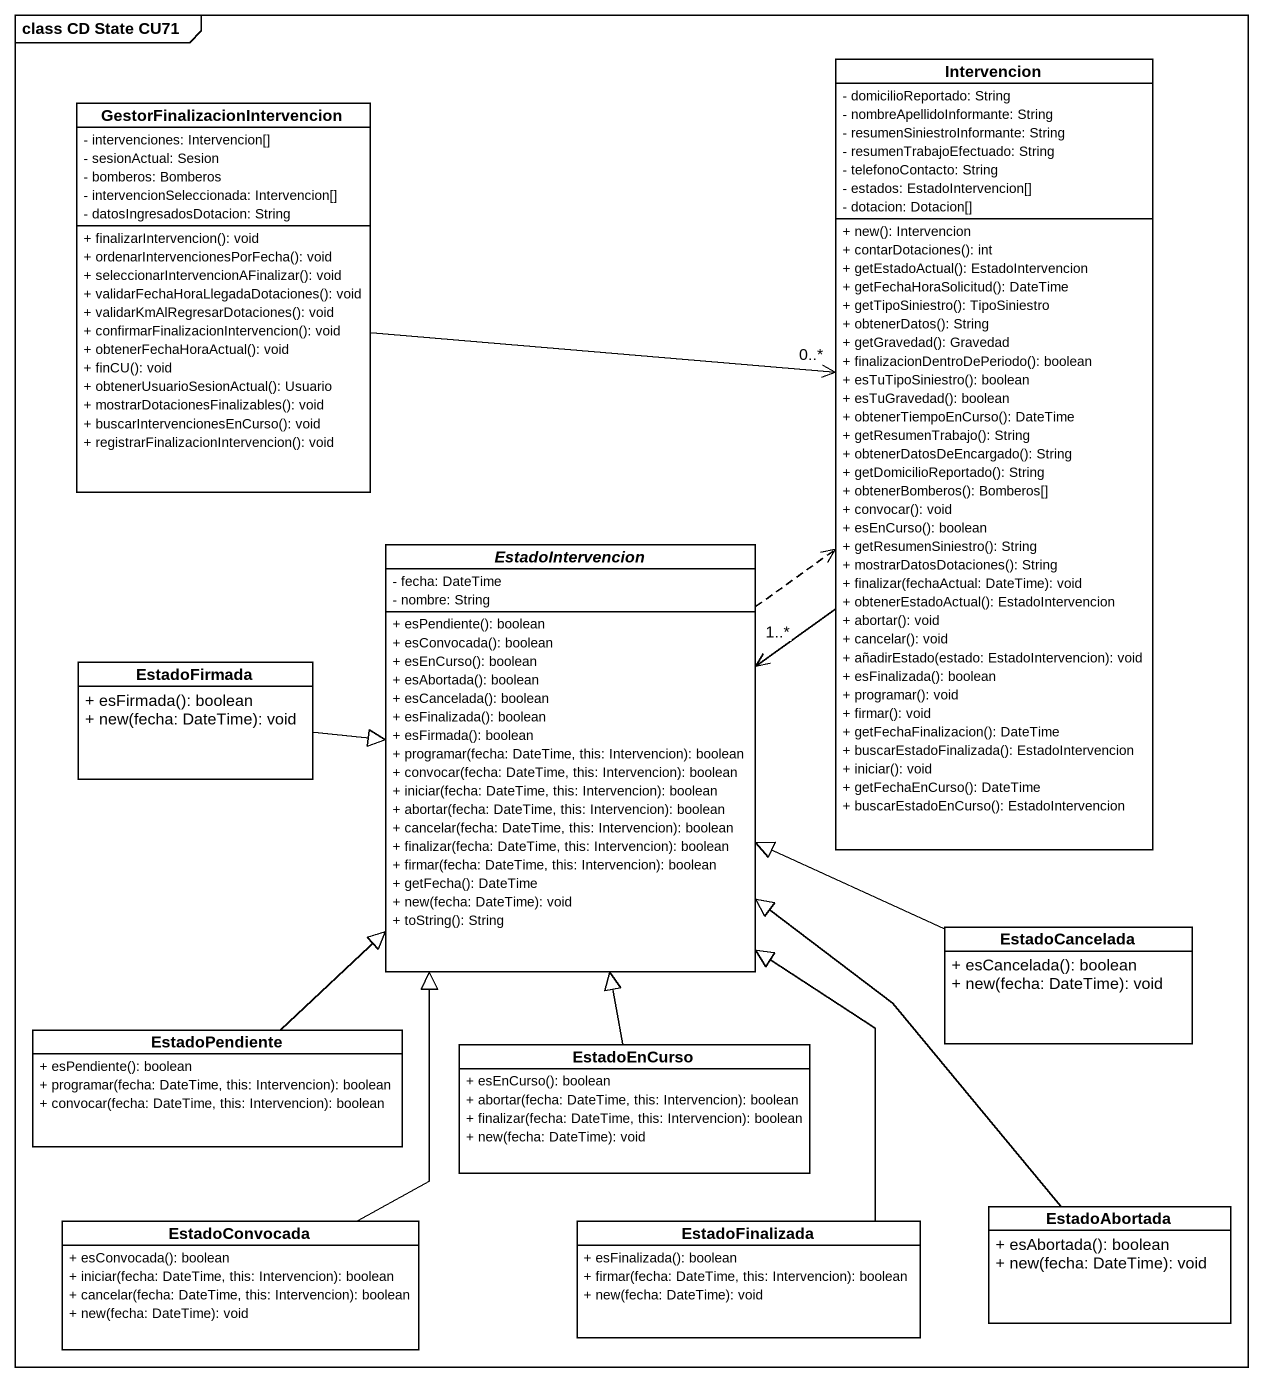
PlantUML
@startuml
mainframe class CD State CU71
hide circle
hide empty members
skinparam classAttributeIconSize 0
class Intervencion {
  - domicilioReportado: String
  - nombreApellidoInformante: String
  - resumenSiniestroInformante: String
  - resumenTrabajoEfectuado: String
  - telefonoContacto: String
  - estados: EstadoIntervencion[]
  - dotacion: Dotacion[]
  + new(): Intervencion
  + contarDotaciones(): int
  + getEstadoActual(): EstadoIntervencion
  + getFechaHoraSolicitud(): DateTime
  + getTipoSiniestro(): TipoSiniestro
  + obtenerDatos(): String
  + getGravedad(): Gravedad
  + finalizacionDentroDePeriodo(): boolean
  + esTuTipoSiniestro(): boolean
  + esTuGravedad(): boolean
  + obtenerTiempoEnCurso(): DateTime
  + getResumenTrabajo(): String
  + obtenerDatosDeEncargado(): String
  + getDomicilioReportado(): String
  + obtenerBomberos(): Bomberos[]
  + convocar(): void
  + esEnCurso(): boolean
  + getResumenSiniestro(): String
  + mostrarDatosDotaciones(): String
  + finalizar(fechaActual: DateTime): void
  + obtenerEstadoActual(): EstadoIntervencion
  + abortar(): void
  + cancelar(): void
  + añadirEstado(estado: EstadoIntervencion): void
  + esFinalizada(): boolean
  + programar(): void
  + firmar(): void
  + getFechaFinalizacion(): DateTime
  + buscarEstadoFinalizada(): EstadoIntervencion
  + iniciar(): void
  + getFechaEnCurso(): DateTime
  + buscarEstadoEnCurso(): EstadoIntervencion
}
class "GestorFinalizacionIntervencion" as GestorFinalizacionIntervenci {
  - intervenciones: Intervencion[]
  - sesionActual: Sesion
  - bomberos: Bomberos
  - intervencionSeleccionada: Intervencion[]
  - datosIngresadosDotacion: String
  + finalizarIntervencion(): void
  + ordenarIntervencionesPorFecha(): void
  + seleccionarIntervencionAFinalizar(): void
  + validarFechaHoraLlegadaDotaciones(): void
  + validarKmAlRegresarDotaciones(): void
  + confirmarFinalizacionIntervencion(): void
  + obtenerFechaHoraActual(): void
  + finCU(): void
  + obtenerUsuarioSesionActual(): Usuario
  + mostrarDotacionesFinalizables(): void
  + buscarIntervencionesEnCurso(): void
  + registrarFinalizacionIntervencion(): void
}
abstract class EstadoIntervencion {
  - fecha: DateTime
  - nombre: String
  + esPendiente(): boolean
  + esConvocada(): boolean
  + esEnCurso(): boolean
  + esAbortada(): boolean
  + esCancelada(): boolean
  + esFinalizada(): boolean
  + esFirmada(): boolean
  + programar(fecha: DateTime, this: Intervencion): boolean
  + convocar(fecha: DateTime, this: Intervencion): boolean
  + iniciar(fecha: DateTime, this: Intervencion): boolean
  + abortar(fecha: DateTime, this: Intervencion): boolean
  + cancelar(fecha: DateTime, this: Intervencion): boolean
  + finalizar(fecha: DateTime, this: Intervencion): boolean
  + firmar(fecha: DateTime, this: Intervencion): boolean
  + getFecha(): DateTime
  + new(fecha: DateTime): void
  + toString(): String
}
class EstadoFirmada {
  + esFirmada(): boolean
  + new(fecha: DateTime): void
}
class EstadoCancelada {
  + esCancelada(): boolean
  + new(fecha: DateTime): void
}
class EstadoPendiente {
  + esPendiente(): boolean
  + programar(fecha: DateTime, this: Intervencion): boolean
  + convocar(fecha: DateTime, this: Intervencion): boolean
}
class EstadoEnCurso {
  + esEnCurso(): boolean
  + abortar(fecha: DateTime, this: Intervencion): boolean
  + finalizar(fecha: DateTime, this: Intervencion): boolean
  + new(fecha: DateTime): void
}
class EstadoConvocada {
  + esConvocada(): boolean
  + iniciar(fecha: DateTime, this: Intervencion): boolean
  + cancelar(fecha: DateTime, this: Intervencion): boolean
  + new(fecha: DateTime): void
}
class EstadoFinalizada {
  + esFinalizada(): boolean
  + firmar(fecha: DateTime, this: Intervencion): boolean
  + new(fecha: DateTime): void
}
class EstadoAbortada {
  + esAbortada(): boolean
  + new(fecha: DateTime): void
}
Intervencion --> "1..*" EstadoIntervencion
GestorFinalizacionIntervenci -right-> "0..*" Intervencion
EstadoIntervencion .up.> Intervencion
EstadoFirmada -right-|> EstadoIntervencion
EstadoCancelada -left-|> EstadoIntervencion
EstadoPendiente -up-|> EstadoIntervencion
EstadoEnCurso -up-|> EstadoIntervencion
EstadoConvocada -up-|> EstadoIntervencion
EstadoFinalizada -up-|> EstadoIntervencion
EstadoAbortada -up-|> EstadoIntervencion
@enduml
